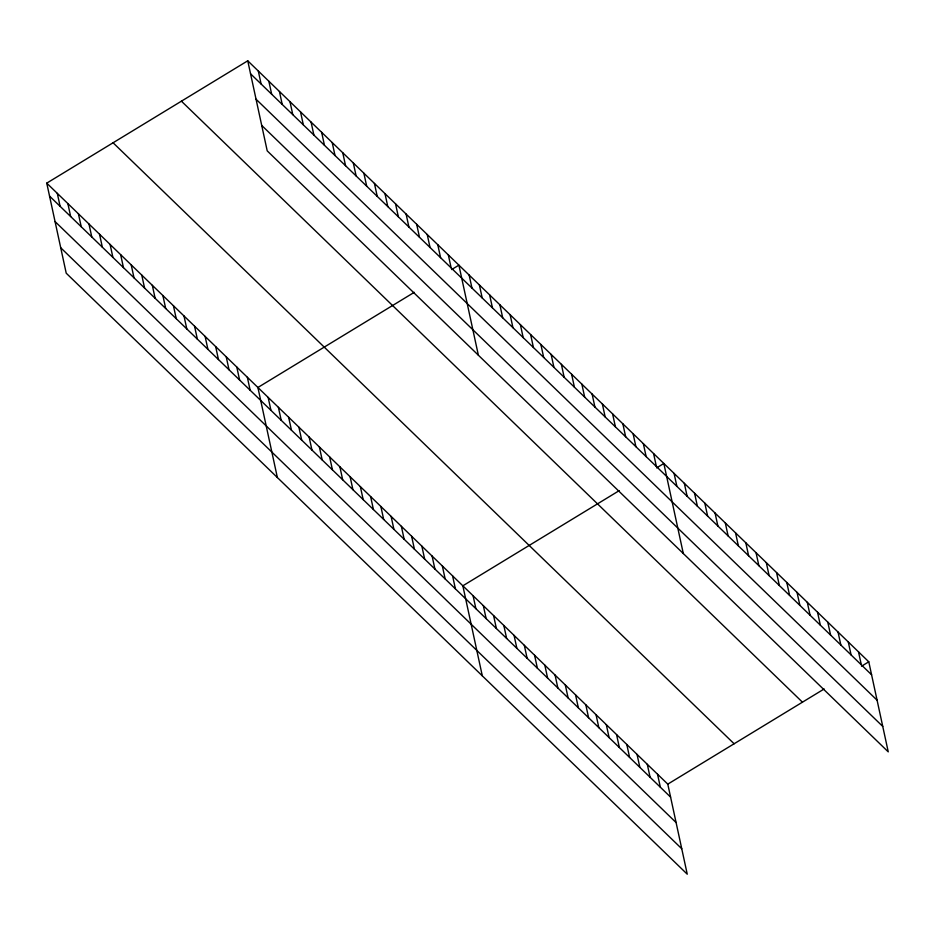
<?xml version="1.0" encoding="UTF-8"?>
<svg xmlns="http://www.w3.org/2000/svg" width="935" height="935" viewBox="0 0 935 935"><rect width="100%" height="100%" fill="white"/><g stroke="black" fill="none" stroke-linecap="round" stroke-linejoin="round"><path stroke-width="1.4" d="M46.75 183.143L667.789 784.138L687.248 874.19L66.221 273.195L46.75 183.143L247.752 60.81L868.779 661.805L888.25 751.857L267.211 150.862L247.752 60.81M414.275 292.316L257.896 387.487L277.368 477.528M451.663 269.56L458.898 265.154L478.369 355.195M619.215 490.641L462.848 585.813L482.308 675.853M656.604 467.886L663.838 463.479L683.31 553.532M667.789 784.138L824.156 688.966M861.544 666.211L868.779 661.805M250.545 73.783L871.584 674.766M256.05 99.215L877.088 700.21M261.718 125.419L882.745 726.413M181.413 101.179L802.452 702.173M113.077 142.774L734.115 743.769M49.555 196.105L670.582 797.099M55.048 221.548L676.087 822.543M60.717 247.752L681.755 848.746M858.529 651.894L861.334 664.855M848.29 641.971L851.095 654.932M838.04 632.06L840.846 645.021M827.791 622.149L830.596 635.11M817.541 612.226L820.346 625.188M807.302 602.315L810.096 615.277M797.052 592.393L799.857 605.354M786.803 582.482L789.607 595.443M776.553 572.559L779.358 585.52M766.314 562.648L769.108 575.609M756.064 552.725L758.869 565.687M745.814 542.814L748.619 555.776M735.564 532.892L738.37 545.853M725.326 522.981L728.12 535.942M715.076 513.058L717.881 526.019M704.826 503.147L707.631 516.108M694.576 493.236L697.381 506.197M684.338 483.313L687.131 496.275M674.088 473.402L676.893 486.364M653.588 453.568L656.393 466.53M643.35 443.646L646.143 456.607M633.1 433.735L635.905 446.696M622.85 423.812L625.655 436.774M612.6 413.901L615.405 426.863M602.362 403.978L605.155 416.94M592.112 394.067L594.917 407.029M581.862 384.145L584.667 397.106M571.612 374.234L574.417 387.195M657.539 774.227L660.344 787.188M561.374 364.323L564.167 377.284M647.289 764.304L650.094 777.265M551.124 354.4L553.929 367.361M637.039 754.393L639.844 767.354M540.874 344.489L543.679 357.45M626.801 744.47L629.594 757.432M530.624 334.566L533.429 347.528M616.551 734.559L619.356 747.521M520.386 324.655L523.179 337.617M606.301 724.637L609.106 737.598M510.136 314.733L512.941 327.694M596.051 714.726L598.856 727.687M499.886 304.822L502.691 317.783M585.813 704.803L588.606 717.764M489.636 294.899L492.441 307.86M575.563 694.892L578.368 707.853M479.398 284.988L482.191 297.949M565.313 684.969L568.118 697.942M469.148 275.065L471.953 288.027M555.063 675.058L557.868 688.02M544.825 665.147L547.618 678.109M448.344 254.939L451.137 267.901M534.575 655.225L537.38 668.186M437.779 244.725L440.584 257.686M524.325 645.314L527.13 658.275M427.225 234.498L430.03 247.459M514.075 635.391L516.88 648.352M503.836 625.48L506.63 638.441M416.671 224.283L419.476 237.245M493.587 615.557L496.392 628.519M406.106 214.068L408.911 227.03M483.337 605.646L486.142 618.608M395.552 203.853L398.357 216.815M473.087 595.724L475.892 608.685M384.998 193.638L387.803 206.6M374.432 183.424L377.237 196.385M452.598 575.89L455.403 588.851M363.879 173.197L366.684 186.159M442.349 565.979L445.153 578.94M353.325 162.982L356.13 175.944M432.099 556.056L434.904 569.029M342.759 152.767L345.564 165.729M421.86 546.145L424.654 559.107M332.205 142.552L335.01 155.514M411.61 536.234L414.415 549.196M321.652 132.338L324.457 145.299M401.36 526.312L404.165 539.273M311.086 122.111L313.891 135.084M391.11 516.4L393.916 529.362M300.532 111.896L303.337 124.858M380.872 506.478L383.666 519.439M289.979 101.681L292.784 114.643M370.622 496.567L373.427 509.528M279.425 91.466L282.218 104.428M360.372 486.644L363.177 499.606M268.859 81.251L271.664 94.213M350.122 476.733L352.927 489.695M258.305 71.037L261.11 83.998M339.884 466.81L342.677 479.772M329.634 456.899L332.439 469.861M319.384 446.977L322.189 459.938M309.134 437.066L311.939 450.027M298.884 427.143L301.689 440.116M288.646 417.232L291.451 430.193M278.396 407.321L281.201 420.283M268.146 397.398L270.951 410.36M247.343 377.261L250.148 390.222M236.789 367.046L239.594 380.007M226.235 356.831L229.028 369.792M215.669 346.616L218.474 359.578M205.116 336.401L207.921 349.363M194.562 326.186L197.355 339.148M183.996 315.96L186.801 328.921M173.442 305.745L176.248 318.706M162.889 295.53L165.682 308.492M152.323 285.315L155.128 298.277M141.769 275.1L144.574 288.062M131.216 264.885L134.009 277.847M120.65 254.659L123.455 267.62M110.096 244.444L112.901 257.406M99.542 234.229L102.336 247.191M88.977 224.014L91.782 236.976M78.423 213.799L81.228 226.761M67.869 203.585L70.663 216.546M57.304 193.358L60.109 206.319"/></g></svg>
